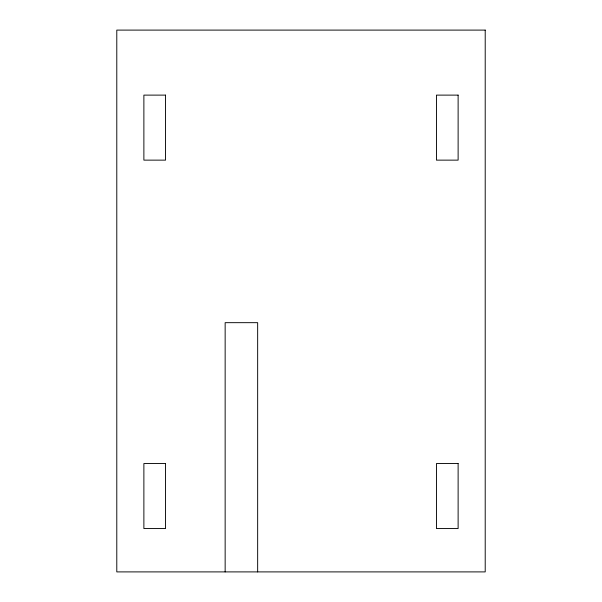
<?xml version="1.0" encoding="UTF-8"?>
<svg xmlns="http://www.w3.org/2000/svg" width="602" height="602" viewBox="0 0 602 602"><rect width="100%" height="100%" fill="white"/><g stroke="black" fill="none" stroke-linecap="round" stroke-linejoin="round"><path stroke-width="0.9" d="M257.656 571.9L257.656 322.672L225.148 322.672L225.148 571.9M485.212 30.1L116.788 30.1L116.788 571.9L485.212 571.9L485.212 30.1M165.55 95.116L143.878 95.116L143.878 160.132L165.55 160.132L165.55 95.116M458.122 95.116L436.45 95.116L436.45 160.132L458.122 160.132L458.122 95.116M165.55 463.54L143.878 463.54L143.878 528.556L165.55 528.556L165.55 463.54M458.122 463.54L436.45 463.54L436.45 528.556L458.122 528.556L458.122 463.54"/></g></svg>
